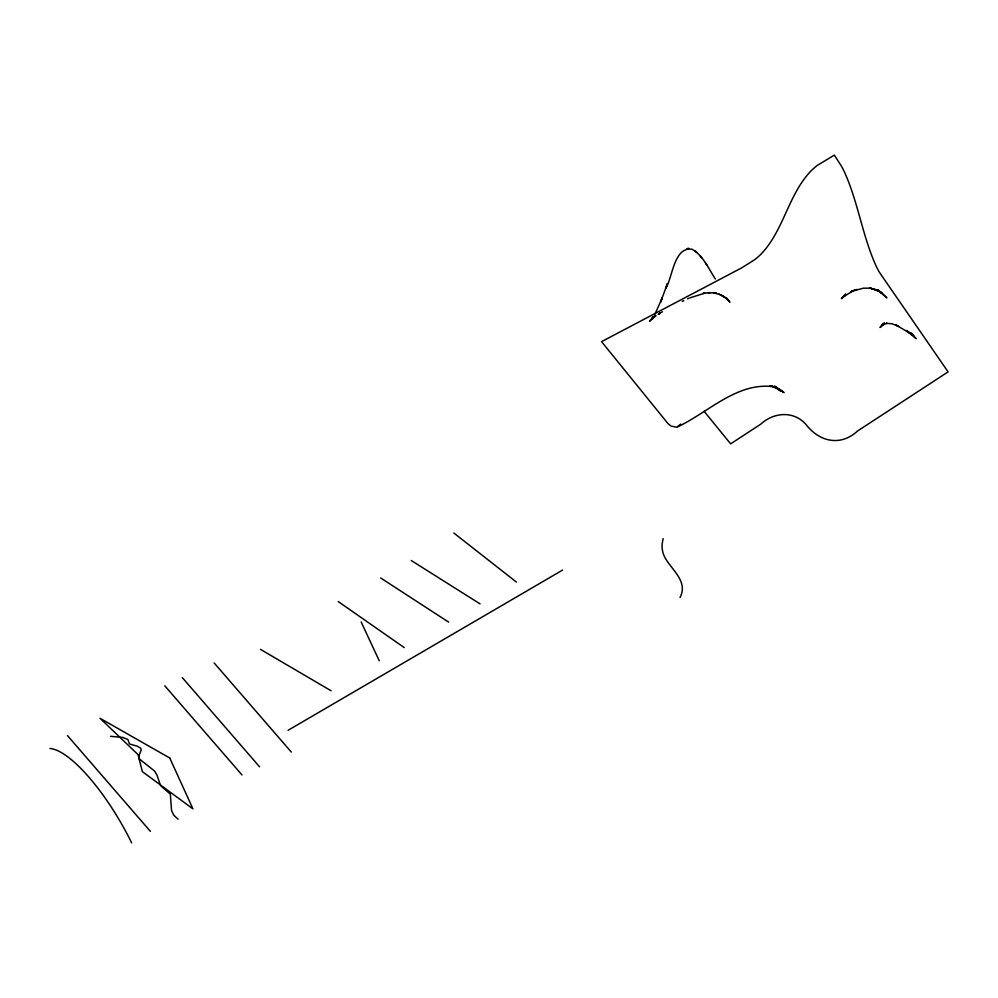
<?xml version="1.0" encoding="UTF-8"?>
<svg xmlns="http://www.w3.org/2000/svg" width="998" height="998" viewBox="0 0 998 998"><rect width="100%" height="100%" fill="white"/><g stroke="black" fill="none" stroke-linecap="round" stroke-linejoin="round"><path stroke-width="1.5" d="M663.134 538.621L662.198 543.611A37.225 30.04 -5.2 0 0 664.206 556.086C670.544 569.309 688.795 580.961 680.012 597.54M654.414 315.318L662.285 297.828L660.626 302.07L667.45 283.607L665.828 288.16C672.602 277.419 673.987 246.344 692.138 249.275C703.303 255.762 708.58 268.649 715.379 279.041M652.442 318.137L653.428 316.728L649.536 321.281L654.439 316.815M653.004 317.214L651.582 319.123L653.428 316.728M845.63 293.948L841.389 298.664L845.343 295.196L842.998 297.055L853.552 290.605L851.868 291.279L863.307 288.21L869.757 288.16L878.539 290.543L869.557 287.823L880.361 291.878L876.057 289.595L881.271 292.576L876.943 289.869L882.195 293.3L877.828 290.206L886.873 297.903L882.407 293.424M680.711 424.088L676.719 427.231L671.28 426.109A28.717 8.009 61.4 0 1 667.812 423.377L601.557 341.653L741.988 267.701L754.638 259.717A34.743 18.238 -37.7 0 0 760.838 254.328C783.892 230.526 788.146 194.535 811.199 170.745A34.743 18.238 -37.7 0 1 817.399 165.344L834.303 155.114L841.152 165.693A25.062 6.175 64.5 0 1 844.196 171.494C858.205 201.995 862.347 236.027 876.356 266.528A25.062 6.175 64.5 0 0 879.413 272.329L948.1 371.88L857.482 431.049C841.289 446.143 820.468 442.364 806.995 425.709C795.057 410.54 774.211 411.737 760.85 424.113L730.636 443.836L704.151 411.351M912.683 334.592L916.152 338.684L906.321 330.488L910.575 333.619L895.93 324.986L898.861 326.483L891.913 323.726L886.187 323.377L887.035 323.19L882.357 325.173L883.18 324.612L880.011 327.531L884.315 322.703M880.81 326.683L883.517 323.651L881.608 325.772M843.51 296.656L844.333 296.007M654.351 316.865L653.391 317.514L655.387 316.067L653.915 317.164M654.962 316.466L656.023 315.767M658.655 314.033L660.339 312.973M660.763 312.673L658.742 313.896M660.239 313.01L658.206 314.208M677.754 426.795C708.605 412.361 737.684 381.124 774.71 386.912L771.304 385.889M288.073 730.299L562.61 570.07M662.46 311.75L661.4 312.362M682.195 301.371L683.805 300.61M852.23 291.179L850.545 291.915L853.552 290.605M687.547 298.826L689.044 298.215M690.117 297.791L704.912 293.113L702.979 293.362L710.152 292.639L708.218 292.763L716.29 292.975L713.508 292.838L720.88 294.759L724.972 297.179L718.597 294.011M855.548 289.894L853.864 290.43L856.983 289.457M110.466 736.312L122.667 737.422L127.557 739.356A18.613 6.836 -23.4 0 1 128.43 741.003L129.515 743.984L137.312 746.18L140.755 748.288L141.167 749.997L138.859 756.035L139.084 758.73L154.49 770.967L156.948 775.047L160.553 785.601L170.346 794.159L171.556 810.538L173.727 815.179L178.081 819.146M770.169 385.552L781.933 390.966L774.199 386.438L784.041 392.601L775.022 386.376L780.536 390.979L774.922 386.313M720.593 294.684L727.979 299.849L725.571 297.566L728.914 300.947L726.482 298.277L729.875 302.207L727.118 298.664M260.453 649.361L331.111 690.778M411.213 560.489L480.026 603.852M380.675 577.979L448.676 622.153M338.197 601.544L404.252 647.59M453.841 533.032L516.465 582.108M907.207 330.862L912.409 335.128M695.132 251.047L696.829 252.457M214.121 662.922L291.329 752.08M182.347 677.667L259.567 766.826M164.795 685.813L242.003 774.972M67.477 735.613L150.386 831.359M699.897 255.625L700.509 256.374M701.008 256.973L701.619 257.709M911.324 332.883L913.657 335.802L912.284 334.068M707.158 265.493L705.374 262.836M726.606 297.953L728.128 300.336M361.126 621.904L379.252 660.776M49.9 748.488A100.287 29.703 59.7 0 1 131.649 842.886M688.795 248.49L687.235 248.652L688.795 248.49M169.785 758.018L100.012 718.273L138.048 754.625L142.352 771.641L192.938 808.867L169.785 758.018"/></g></svg>
